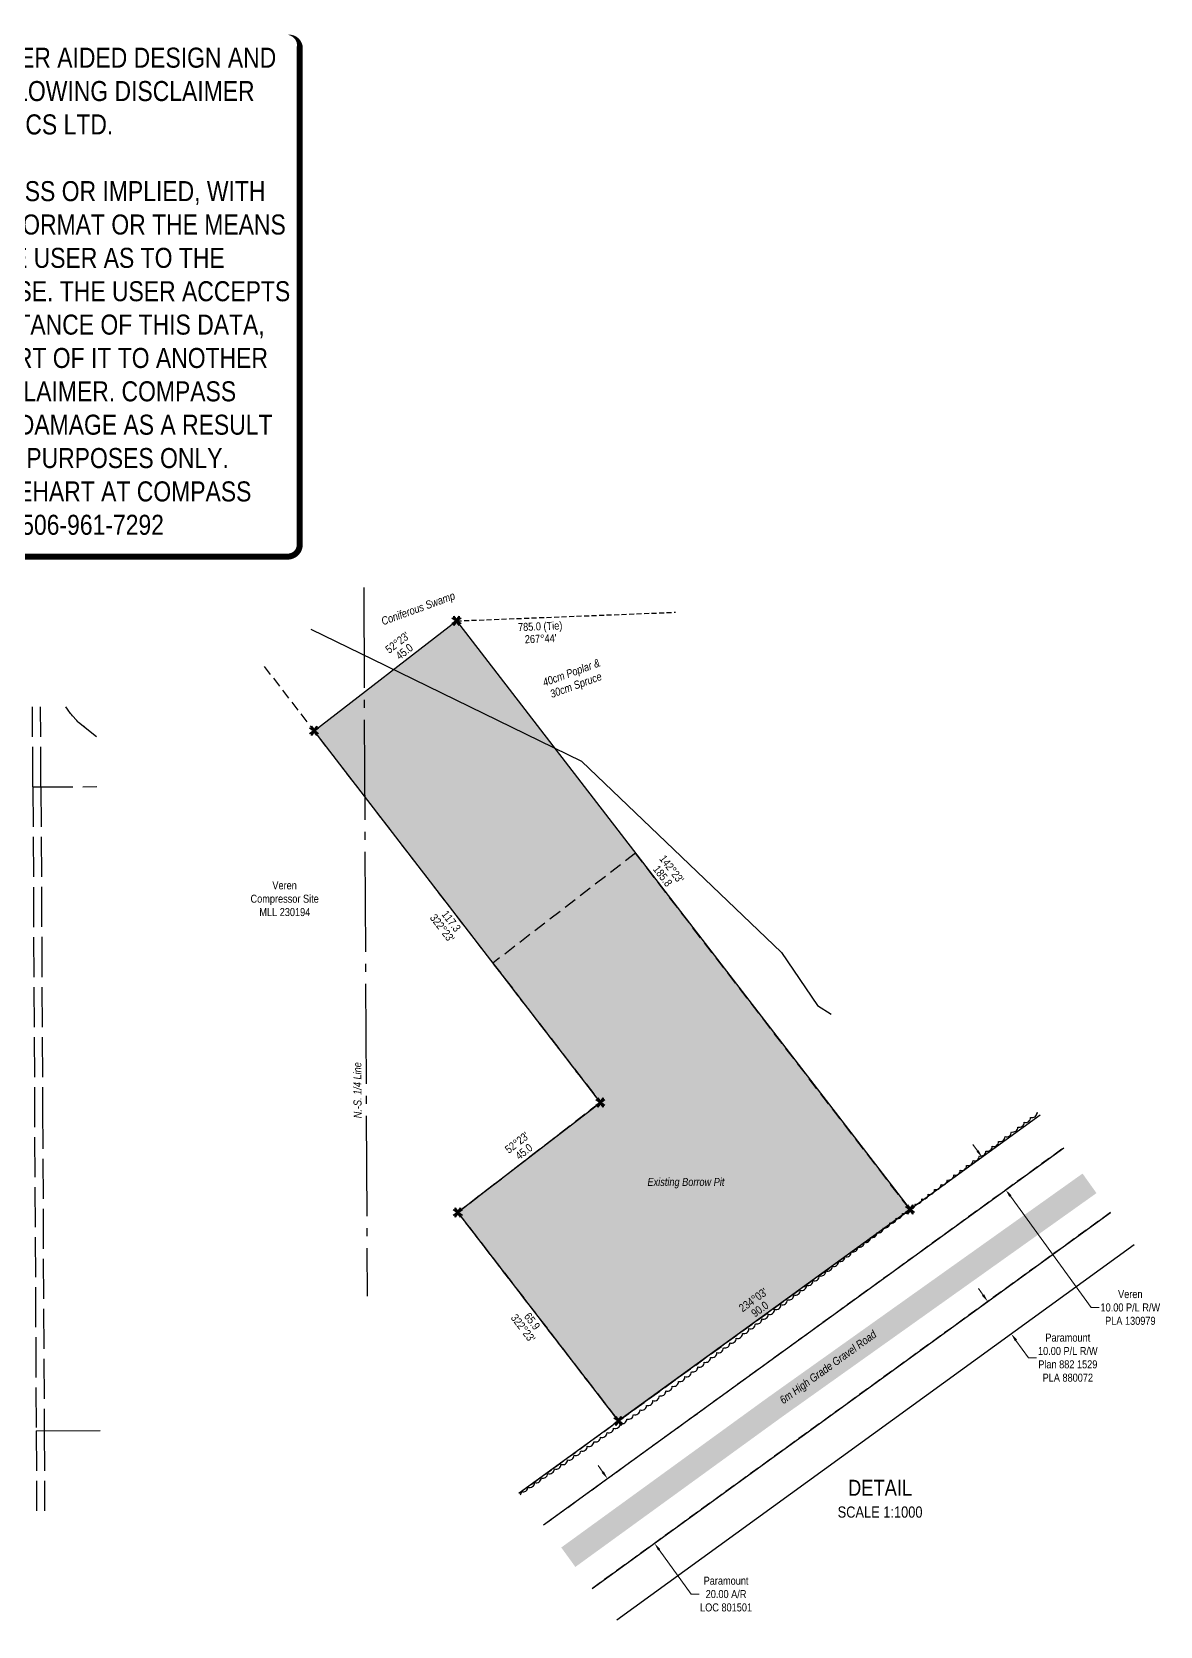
# Model space of a CAD drawing. Extents: x 521099 to 524262, y 6033489 to 6035480.
# Drawn here: x 522852 to 524262, y 6033489 to 6035480 of the extents above; entities that cross this region are included whole.
import ezdxf
from ezdxf.enums import TextEntityAlignment as Align

# ---------------------------------------------------------------- set-up
doc = ezdxf.new("R2010")
doc.units = 0
doc.header["$LTSCALE"] = 5
doc.header["$PDSIZE"] = 0.5
for name, pattern in [('0', [1, 1, 0]), ('foc-ACCESSROAD', [3.75, 2.5, -1.25]), ('foc-QUARTERLINE', [33, 25, -3, 2, -3]), ('foc-TIELINE', [1.875, 1.25, -0.625]), ('foc-UNSURVEYED', [12.5, 10, -2.5]), ('foc-WHEELTRACKS', [2, 0.4, -1.6]), ('HIDDEN2', [4.7625, 3.175, -1.5875])]:
    doc.linetypes.add(name, pattern=pattern)
doc.layers.get('Defpoints').update_dxf_attribs({"color": 9})
for name, color, linetype in [('AS-ROADS', 254, 'Continuous'), ('C-RW', 13, 'Continuous'), ('C-WS', 13, 'foc-ACCESSROAD'), ('DETAIL-T', 7, 'Continuous'), ('F-AR', 190, 'foc-ACCESSROAD'), ('F-RW', 190, 'Continuous'), ('L-BD', 7, 'Continuous'), ('L-BD1', 253, 'Continuous'), ('L-MON', 1, 'Continuous'), ('L-QSEC', 8, 'foc-QUARTERLINE'), ('L-TIE', 7, 'foc-TIELINE'), ('L-USEC', 7, 'foc-UNSURVEYED'), ('P-PROPOSED', 10, 'Continuous'), ('P-PROPOSED-H', 21, 'Continuous'), ('T-BUSH', 110, '0'), ('T-BUSH-T', 110, 'Continuous'), ('T-EXISTING RTF', 220, 'HIDDEN2'), ('T-EXISTING RTF-T', 220, 'Continuous'), ('T-WATER-P3', 160, 'foc-WHEELTRACKS'), ('WETLAND', 143, 'Continuous'), ('WETLAND-T', 146, 'Continuous')]:
    doc.layers.add(name, color=color, linetype=linetype)
for name, color, linetype, lineweight in [('C-RW-T', 13, 'Continuous', 9), ('C-WS-T', 13, 'Continuous', 9), ('F-AR-T', 190, 'Continuous', 9), ('F-RW-T', 190, 'Continuous', 9), ('T-TEXT', 48, 'Continuous', 18)]:
    doc.layers.add(name, color=color, linetype=linetype, lineweight=lineweight)
doc.layers.add('DISCLAIMER', color=7, linetype='Continuous', plot=False)
doc.styles.add('80', font='ARIALN.TTF', dxfattribs={"height": 10})
doc.styles.add('80CG', font='ARIALN.TTF', dxfattribs={"height": 10})
doc.styles.add('80L', font='ARIALN.TTF', dxfattribs={"height": 10})
doc.styles.add('80LS', font='ARIALNI.TTF', dxfattribs={"height": 10})
doc.styles.add('foc-LtypeFont', font='ARIALN.TTF', dxfattribs={"height": 7.35})
doc.styles.get("Standard").update_dxf_attribs({"font": 'ARIALN.TTF'})
doc.linetypes.add('foc-TOPO-flowdirection-NOLINE', pattern='A,0,[">",foc-LtypeFont,S=0.3,R=0,X=0,Y=-0.945],-20,[">",foc-LtypeFont,S=0.3,R=0,X=0,Y=-0.945],0', length=20)
doc.dimstyles.new('Compass 5 000', dxfattribs={"dimscale": 5, "dimtxt": 9, "dimasz": 2, "dimexe": 0.2, "dimexo": 0.0625, "dimgap": 0.5, "dimtad": 0, "dimtih": 1, "dimtoh": 1, "dimzin": 0, "dimdsep": 46, "dimtxsty": '80CG', "dimcen": 0.1, "dimse1": 1, "dimse2": 1, "dimclrd": 256, "dimclrt": 256, "dimaunit": 1, "dimadec": 4, "dimazin": 0, "dimtfac": 0.06, "dimtofl": 0, "dimtmove": 0, "dimatfit": 1, "dimfxl": 0.2, "dimtolj": 1, "dimtzin": 0, "dimlwd": -1, "dimarcsym": 0})

# ---------------------------------------------------------------- blocks, each defined once
blk = doc.blocks.new('TEMP')
h = blk.add_hatch(color=255)
h.dxf.hatch_style = 1
h.paths.add_polyline_path([(0, 0.25), (-0.67, 1.15), (-0.67, 0.67), (-1.15, 0.67), (-0.25, 0), (-1.15, -0.67), (-0.67, -0.67), (-0.67, -1.15), (0, -0.25), (0.67, -1.15), (0.67, -0.67), (1.15, -0.67), (0.25, 0), (1.15, 0.67), (0.67, 0.67), (0.67, 1.15)])
h.paths.add_polyline_path([(0.57, 0.85), (0.57, 0.57), (0.85, 0.57), (0.08, 0), (0.85, -0.57), (0.57, -0.57), (0.57, -0.85), (0, -0.08), (-0.57, -0.85), (-0.57, -0.57), (-0.85, -0.57), (-0.08, 0), (-0.85, 0.57), (-0.57, 0.57), (-0.57, 0.85), (0, 0.08)], flags=16)
h = blk.add_hatch(color=1)
h.dxf.hatch_style = 1
h.paths.add_polyline_path([(0, 0.08), (-0.57, 0.85), (-0.57, 0.57), (-0.85, 0.57), (-0.08, 0), (-0.85, -0.57), (-0.57, -0.57), (-0.57, -0.85), (0, -0.08), (0.57, -0.85), (0.57, -0.57), (0.85, -0.57), (0.08, 0), (0.85, 0.57), (0.57, 0.57), (0.57, 0.85)])
at = {"color": 1}
for p, q in [((-0.08, 0), (0.08, 0)), ((0, 0.08), (0, -0.08))]:
    blk.add_line(p, q, dxfattribs=at)
at = {"color": 255, "flags": 128}
blk.add_lwpolyline([(-0.25, 0), (-1.15, 0.67), (-0.67, 0.67), (-0.67, 1.15), (0, 0.25), (0.67, 1.15), (0.67, 0.67), (1.15, 0.67), (0.25, 0), (1.15, -0.67), (0.67, -0.67), (0.67, -1.15), (0, -0.25), (-0.67, -1.15), (-0.67, -0.67), (-1.15, -0.67)], close=True, dxfattribs=at)
at = {"color": 1, "flags": 128}
blk.add_lwpolyline([(-0.08, 0), (-0.85, 0.57), (-0.57, 0.57), (-0.57, 0.85), (0, 0.08), (0.57, 0.85), (0.57, 0.57), (0.85, 0.57), (0.08, 0), (0.85, -0.57), (0.57, -0.57), (0.57, -0.85), (0, -0.08), (-0.57, -0.85), (-0.57, -0.57), (-0.85, -0.57)], close=True, dxfattribs=at)
blk = doc.blocks.new('*D530')
at = {"layer": 'C-RW-T', "transparency": 16777216}
for p, q in [((524034, 6034082.5), (524028.1, 6034090.6)), ((524075, 6034026), (524175.8, 6033886.9)), ((524175.8, 6033886.9), (524185.8, 6033886.9))]:
    blk.add_line(p, q, dxfattribs=at)
at = {"layer": 'C-RW-T', "linetype": 'Continuous', "transparency": 16777216}
for points in [[(524035.3, 6034083.5), (524032.6, 6034081.6), (524039.8, 6034074.5)], [(524076.4, 6034026.9), (524073.7, 6034025), (524069.1, 6034034.1)]]:
    blk.add_solid(points, dxfattribs=at)
at = {"layer": 'Defpoints', "color": 0, "linetype": 'Continuous', "transparency": 16777216}
for p in [(524084.7, 6034107), (524114, 6034066.6), (524069.1, 6034034.1)]:
    blk.add_point(p, dxfattribs=at)
at = {"layer": 'C-RW-T', "linetype": 'Continuous', "transparency": 16777216, "insert": (524224.9, 6033886.9), "char_height": 10, "attachment_point": 5, "style": '80CG'}
blk.add_mtext('\\A1;Veren\\P10.00 P/L R/W\\PPLA 130979', dxfattribs=at)
blk = doc.blocks.new('*D531')
at = {"layer": 'Defpoints', "color": 0, "linetype": 'Continuous', "transparency": 16777216}
for p in [(524036.9, 6033887.1), (524076.1, 6033853.9), (524066.2, 6033846.7)]:
    blk.add_point(p, dxfattribs=at)
at = {"layer": 'F-RW-T', "transparency": 16777216}
for p, q in [((524041, 6033902.4), (524035.1, 6033910.5)), ((524082, 6033845.8), (524097.7, 6033824.2)), ((524097.7, 6033824.2), (524107.7, 6033824.2))]:
    blk.add_line(p, q, dxfattribs=at)
at = {"layer": 'F-RW-T', "linetype": 'Continuous', "transparency": 16777216}
for points in [[(524042.3, 6033903.4), (524039.6, 6033901.5), (524046.8, 6033894.3)], [(524083.4, 6033846.8), (524080.7, 6033844.9), (524076.1, 6033853.9)]]:
    blk.add_solid(points, dxfattribs=at)
at = {"layer": 'F-RW-T', "linetype": 'Continuous', "transparency": 16777216, "insert": (524146.8, 6033824.2), "char_height": 10, "attachment_point": 5, "style": '80CG'}
blk.add_mtext('\\A1;Paramount\\P10.00 P/L R/W\\PPlan 882 1529\\PPLA 880072', dxfattribs=at)
blk = doc.blocks.new('*D535')
at = {"layer": 'Defpoints', "color": 0, "transparency": 16777216}
for p in [(523548.2, 6033656.3), (523606.9, 6033575.4), (523630.3, 6033592.3)]:
    blk.add_point(p, dxfattribs=at)
at = {"layer": 'F-AR-T', "transparency": 16777216}
for p, q in [((523565.7, 6033681.4), (523559.9, 6033689.5)), ((523636.2, 6033584.2), (523676.3, 6033528.9)), ((523676.3, 6033528.9), (523686.3, 6033528.9))]:
    blk.add_line(p, q, dxfattribs=at)
for points in [[(523567.1, 6033682.3), (523564.4, 6033680.4), (523571.6, 6033673.3)], [(523637.5, 6033585.2), (523634.8, 6033583.3), (523630.3, 6033592.3)]]:
    blk.add_solid(points, dxfattribs=at)
at = {"layer": 'F-AR-T', "transparency": 16777216, "insert": (523719.8, 6033528.9), "char_height": 10, "attachment_point": 5, "style": '80CG'}
blk.add_mtext('\\A1;Paramount\\P20.00 A/R\\PLOC 801501', dxfattribs=at)
blk = doc.blocks.new('Disclaimer_Legal')
at = {"layer": 'DISCLAIMER', "color": 254, "flags": 128}
blk.add_lwpolyline([(-3612.9, -1104.6, 37.5, 37.5, 0), (4096.1, -1104.6, 37.5, 37.5, 0.414214), (4171.1, -1029.6, 37.5, 37.5, 0), (4171.1, 2078.7, 37.5, 0, 0.414214), (4096.1, 2153.7, 0, 0, 0), (-3612.9, 2153.7, 0, 0, 0.414214), (-3687.9, 2078.7, 0, 0, 0), (-3687.9, -1029.6, 0, 37.5, 0.414214)], format="xyseb", close=True, dxfattribs=at)
at = {"layer": 'DISCLAIMER', "color": 254, "insert": (241.6, 533.9), "char_height": 125, "width": 7717.568, "attachment_point": 5, "style": '80'}
blk.add_mtext('NOTICE TO THE CORPORATION, PERSON &/OR PERSONS REGARDING THIS COMPUTER AIDED DESIGN AND DRAFTING (CADD) FILES. ACCEPTANCE OF THE CADD DATA IS BASED ON THE FOLLOWING DISCLAIMER WHICH COVERS ALL CADD DATA RECIEVED FROM COMPASS GEOMATICS LTD.\\P{\\fArial Narrow|b1|i0|c0|p34;DISCLAIMER}\\PCOMPASS GEOMATICS LTD. MAKES NO REPRESENTATION OR WARRANTIES, EXPRESS OR IMPLIED, WITH RESPECT TO THE REUSE OF THE DATA PROVIDED HEREWITH, REGARDLESS OF ITS FORMAT OR THE MEANS OF ITS TRANSMISSION. THERE IS NO GUARANTEE OR REPRESENTATION TO THE USER AS TO THE ACCURACY, CURRENCY, SUITABILITY OR RELIABILITY OF THIS DATA FOR ANY PURPOSE. THE USER ACCEPTS THE DATA "AS IS", AND ASSUMES ALL RISKS ASSOCIATED WITH ITS USE. BY ACCEPTANCE OF THIS DATA, THE USER AGREES NOT TO TRANSMIT THIS DATA OR PROVIDE ACCESS OR ANY PART OF IT TO ANOTHER PARTY UNLESS THE USER SHALL INCLUDE WITH THE DATA A COPY OF THIS DISCLAIMER. COMPASS GEOMATICS LTD. ASSUMES NO RESPONSIBILITY FOR ACTUAL OR CONSEQUENTIAL DAMAGE AS A RESULT OF ANY USER\'S RELIANCE ON THIS DATA. THIS CADD FILE IS FOR ILLUSTRATION PURPOSES ONLY.\\PIF YOU REQUIRE MORE ACCURATE INFORMATION, PLEASE CONTACT DARCI ANGLEHART AT COMPASS GEOMATICS LTD. VIA EMAIL: darci.anglehart@compassgeomatics.ca OR CELL: 506-961-7292', dxfattribs=at)

msp = doc.modelspace()

# ---------------------------------------------------------------- hatches: boundary and pattern name
at = {"layer": 'P-PROPOSED-H'}
h = msp.add_hatch(color=256, dxfattribs=at)
h.dxf.hatch_style = 1
h.paths.add_polyline_path([(523383.09, 6034744.532), (523949.666, 6034009.237), (523585.447, 6033745.144), (523384.599, 6034005.82), (523562.735, 6034143.081), (523205.034, 6034607.332)])

# ---------------------------------------------------------------- linework, layer by layer
at = {"layer": 'AS-ROADS', "const_width": 29.985, "flags": 128}
msp.add_lwpolyline([(524173.906, 6034041.989), (523780.52, 6033762.122), (523522.681, 6033574.986)], dxfattribs=at)
at = {"layer": 'C-RW'}
for points in [[(524112.281, 6034126.977), (523461.152, 6033654.843)], [(523491.666, 6033615.24), (524141.617, 6034086.52)]]:
    msp.add_lwpolyline(points, dxfattribs=at)
at = {"layer": 'C-WS'}
msp.add_lwpolyline([(523461.065, 6033654.956), (523585.447, 6033745.144), (523384.599, 6034005.82), (523562.735, 6034143.081), (523142.506, 6034688.486)], dxfattribs=at)
at = {"layer": 'F-AR', "flags": 128}
for points in [[(523491.639, 6033615.275), (524141.568, 6034086.587)], [(524200.286, 6034005.609), (523552.715, 6033536.005)]]:
    msp.add_lwpolyline(points, dxfattribs=at)
at = {"layer": 'F-RW'}
for points in [[(523552.695, 6033536.032), (524200.247, 6034005.662)], [(524229.581, 6033965.206), (523583.207, 6033496.431)]]:
    msp.add_lwpolyline(points, dxfattribs=at)
at = {"layer": 'L-QSEC'}
for p, q in [((523267.005, 6034786.11), (523271.344, 6033901.189)), ((522857.764, 6033733.015), (522937.605, 6033733.416))]:
    msp.add_line(p, q, dxfattribs=at)
at = {"layer": 'L-TIE'}
msp.add_line((523383.09, 6034744.532), (523656.669, 6034755.321), dxfattribs=at)
at = {"layer": 'L-USEC'}
for p, q in [((522853.677, 6034537.146), (522853.17, 6034637.092)), ((522863.731, 6034537.196), (522863.223, 6034637.143)), ((522853.677, 6034537.145), (522933.519, 6034537.547)), ((522853.677, 6034537.146), (522857.764, 6033733.017)), ((522863.731, 6034537.196), (522865.774, 6034135.134)), ((522865.774, 6034135.134), (522867.817, 6033733.066)), ((522857.764, 6033733.017), (522858.272, 6033633.068)), ((522867.817, 6033733.066), (522868.325, 6033633.119))]:
    msp.add_line(p, q, dxfattribs=at)
at = {"layer": 'P-PROPOSED', "flags": 128}
msp.add_lwpolyline([(523383.09, 6034744.532), (523949.666, 6034009.237), (523585.447, 6033745.144), (523384.599, 6034005.82), (523562.735, 6034143.081), (523205.034, 6034607.332)], close=True, dxfattribs=at)
at = {"layer": 'T-BUSH', "linetype": 'Continuous', "flags": 128}
msp.add_lwpolyline([(523462.586, 6033652.981, 0.17955946), (523464.095, 6033656.949, 0.52056705), (523472.327, 6033662.617, 0.52056705), (523480.56, 6033668.285, 0.52056705), (523488.792, 6033673.952, 0.52056705), (523497.025, 6033679.62, 0.52056705), (523505.258, 6033685.287, 0.52056705), (523513.49, 6033690.955, 0.52056705), (523521.723, 6033696.623, 0.52056705), (523529.955, 6033702.29, 0.52056705), (523538.188, 6033707.958, 0.52056705), (523546.42, 6033713.625, 0.52056705), (523554.653, 6033719.293, 0.52056705), (523562.886, 6033724.961, 0.52056705), (523571.118, 6033730.628, 0.52056705), (523579.351, 6033736.296, 0.52056705), (523587.583, 6033741.964, 0.52056705), (523595.816, 6033747.631, 0.52056705), (523604.048, 6033753.299, 0.52056705), (523612.281, 6033758.966, 0.52056705), (523620.466, 6033764.7, 0.52056705), (523628.464, 6033770.694, 0.52056705), (523636.462, 6033776.688, 0.52056705), (523644.46, 6033782.682, 0.52056705), (523652.458, 6033788.676, 0.52056705), (523660.456, 6033794.67, 0.52056705), (523668.454, 6033800.664, 0.52056705), (523676.452, 6033806.658, 0.52056705), (523684.45, 6033812.652, 0.52056705), (523692.449, 6033818.646, 0.52056705), (523700.447, 6033824.64, 0.52056705), (523708.445, 6033830.634, 0.52056705), (523716.443, 6033836.629, 0.52056705), (523724.441, 6033842.623, 0.52056705), (523732.439, 6033848.617, 0.52056705), (523740.437, 6033854.611, 0.52056705), (523748.435, 6033860.605, 0.52056705), (523756.433, 6033866.599, 0.52056705), (523764.431, 6033872.593, 0.52056705), (523772.429, 6033878.587, 0.52056705), (523780.427, 6033884.581, 0.52056705), (523788.425, 6033890.575, 0.52056705), (523796.423, 6033896.569, 0.52056705), (523804.421, 6033902.563, 0.52056705), (523812.419, 6033908.557, 0.52056705), (523820.417, 6033914.551, 0.52056705), (523828.415, 6033920.545, 0.52056705), (523836.413, 6033926.54, 0.52056705), (523844.411, 6033932.534, 0.52056705), (523852.409, 6033938.528, 0.52056705), (523860.407, 6033944.522, 0.52056705), (523868.405, 6033950.516, 0.52056705), (523876.403, 6033956.51, 0.52056705), (523884.401, 6033962.504, 0.52056705), (523892.399, 6033968.498, 0.52056705), (523900.397, 6033974.492, 0.52056705), (523908.395, 6033980.486, 0.52056705), (523916.393, 6033986.48, 0.52056705), (523924.391, 6033992.474, 0.52056705), (523932.389, 6033998.468, 0.52056705), (523940.387, 6034004.462, 0.52056705), (523948.385, 6034010.457, 0.52056705), (523956.383, 6034016.451, 0.52056705), (523964.381, 6034022.445, 0.52056705), (523972.379, 6034028.439, 0.52056705), (523980.377, 6034034.433, 0.52056705), (523988.375, 6034040.427, 0.52056705), (523996.373, 6034046.421, 0.52056705), (524004.371, 6034052.415, 0.52056705), (524012.369, 6034058.409, 0.52056705), (524020.367, 6034064.403, 0.52056705), (524028.365, 6034070.397, 0.52056705), (524036.363, 6034076.391, 0.52056705), (524044.361, 6034082.385, 0.52056705), (524052.359, 6034088.379, 0.52056705), (524060.357, 6034094.373, 0.52056705), (524068.355, 6034100.368, 0.52056705), (524076.353, 6034106.362, 0.52056705), (524084.351, 6034112.356, 0.52056705), (524092.349, 6034118.35, 0.52056705), (524100.347, 6034124.344, 0.52056705), (524108.345, 6034130.338, 0.04847822), (524109.497, 6034130.08)], format="xyb", dxfattribs=at)
at = {"layer": 'T-EXISTING RTF'}
msp.add_lwpolyline([(523585.447, 6033745.144), (523949.666, 6034009.237), (523606.673, 6034454.369), (523428.537, 6034317.108), (523562.748, 6034142.931), (523384.613, 6034005.67), (523585.447, 6033745.144)], dxfattribs=at)
at = {"layer": 'T-WATER-P3', "linetype": 'foc-TOPO-flowdirection-NOLINE', "flags": 128}
msp.add_lwpolyline([(522933.203, 6034599.594), (522910.646, 6034617.818), (522900.726, 6034628.726), (522895.018, 6034637.303)], dxfattribs=at)
at = {"layer": 'T-WATER-P3', "flags": 128}
msp.add_lwpolyline([(522933.203, 6034599.594), (522910.646, 6034617.818), (522900.726, 6034628.726), (522895.018, 6034637.303)], dxfattribs=at)
at = {"layer": 'WETLAND', "flags": 128}
msp.add_lwpolyline([(523201.026, 6034734.373), (523294.427, 6034688.822), (523539.215, 6034569.442), (523789, 6034330.197), (523834.045, 6034264.012), (523851.03, 6034253.147)], dxfattribs=at)

# ---------------------------------------------------------------- block references
at = {"layer": 'Defpoints', "xscale": 0.2, "yscale": 0.2, "zscale": 0.2}
msp.add_blockref('Disclaimer_Legal', (522352.924, 6035045.77), dxfattribs=at)
at = {"layer": 'L-MON', "xscale": 4.997427899999989, "yscale": 4.997427899999989, "zscale": 4.997427899999989}
for p in [(523383.09, 6034744.532), (523204.954, 6034607.271), (523949.666, 6034009.237)]:
    msp.add_blockref('TEMP', p, dxfattribs=at)
at = {"layer": 'L-MON', "color": 6, "linetype": 'Continuous', "xscale": 4.997427899999989, "yscale": 4.997427899999989, "zscale": 4.997427899999989}
for p in [(523562.735, 6034143.081), (523384.613, 6034005.67), (523585.447, 6033745.144)]:
    msp.add_blockref('TEMP', p, dxfattribs=at)

# ---------------------------------------------------------------- texts
at = {"layer": 'C-WS-T', "insert": (523125.301, 6034419.192), "char_height": 10, "attachment_point": 1, "style": '80L'}
msp.add_mtext_dynamic_manual_height_columns('\\pi27.60116;Veren\\P\\pi0.32285;Compressor Site\\P\\pi11.31535;MLL 230194', width=84.909, gutter_width=50, heights=[0], dxfattribs=at)
at = {"layer": 'DETAIL-T', "color": 3, "insert": (523912.217, 6033647.948), "char_height": 19.98971, "width": 116.91472, "attachment_point": 5, "style": '80CG'}
msp.add_mtext('DETAIL\\P{\\H0.7x;SCALE 1:1000}', dxfattribs=at)
at = {"layer": 'L-BD', "style": '80L'}
for s, height, p in [('785.0 (Tie)', 9.99486, (523487.557, 6034736.576)), ("267°44'", 9.9949, (523488.119, 6034722.344))]:
    msp.add_text(s, height=height, rotation=2.258246, dxfattribs=at).set_placement(p, align=Align.MIDDLE)
at = {"layer": 'L-BD1', "style": '80L'}
for s, p in [("52%%d23'", (523309.09, 6034717.48)), ('45.0', (523317.783, 6034706.198))]:
    msp.add_text(s, height=9.9949, rotation=37.6158, dxfattribs=at).set_placement(p, align=Align.MIDDLE)
at = {"layer": 'L-BD1'}
for s, rotation, p in [("142%%d23'", 307.615803, (523651.909, 6034434.553)), ('185.8', 307.615803, (523640.627, 6034425.86)), ("322%%d23'", 307.6139, (523365.183, 6034360.798)), ('117.3', 307.6139, (523376.465, 6034369.491)), ("234%%d03'", 35.945626, (523753.622, 6033896.408)), ('90.0', 35.945626, (523761.983, 6033884.878))]:
    msp.add_text(s, height=9.9949, rotation=rotation, dxfattribs=at).set_placement(p, align=Align.MIDDLE_CENTER)
at = {"layer": 'L-BD1', "linetype": 'Continuous'}
for s, rotation, p in [("52%%D23'", 37.615804, (523458.539, 6034092.922)), ('45.0', 37.615804, (523467.232, 6034081.64)), ("322%%D23'", 307.323582, (523466.205, 6033861.134)), ('65.9', 307.323582, (523477.531, 6033869.77))]:
    msp.add_text(s, height=9.9949, rotation=rotation, dxfattribs=at).set_placement(p, align=Align.MIDDLE_CENTER)
at = {"layer": 'L-QSEC', "insert": (523254.377, 6034123.276), "char_height": 9.99486, "attachment_point": 1, "rotation": 90.280956, "style": '80L'}
msp.add_mtext_dynamic_manual_height_columns('{\\fArial Narrow|b0|i1|c0|p34;N.-S. 1/4 Line}', width=73.81663, gutter_width=49.974, heights=[0], dxfattribs=at)
at = {"layer": 'T-BUSH-T', "insert": (523524.729, 6034684.743), "char_height": 9.99486, "width": 75.02046, "attachment_point": 2, "rotation": 20, "style": '80LS'}
msp.add_mtext('40cm Poplar & \\P30cm Spruce', dxfattribs=at)
at = {"layer": 'T-EXISTING RTF-T', "insert": (523669.653, 6034048.781), "char_height": 9.99486, "width": 96.62598, "attachment_point": 2, "style": '80LS'}
msp.add_mtext('Existing Borrow Pit', dxfattribs=at)
at = {"layer": 'T-TEXT', "linetype": 'Continuous', "insert": (523785.007, 6033773.637), "char_height": 9.99486, "attachment_point": 1, "rotation": 35.971529, "style": '80L'}
msp.add_mtext_dynamic_manual_height_columns('\\pi0.52722;{\\fArial Narrow|b0|i1|c0|p34;6m High Grade Gravel Road}', width=145.76168, gutter_width=49.974, heights=[0], dxfattribs=at)
at = {"layer": 'WETLAND-T', "insert": (523333.284, 6034764.923), "char_height": 9.99486, "width": 96.57826, "attachment_point": 2, "rotation": 20, "style": '80LS'}
msp.add_mtext('Coniferous Swamp', dxfattribs=at)

# ---------------------------------------------------------------- dimensions: what is measured, and where the dimension line sits
at = {"layer": 'C-RW-T', "linetype": 'Continuous'}
dim = msp.add_linear_dim(base=(524069.139, 6034034.064), p1=(524084.676, 6034106.961), p2=(524113.966, 6034066.571), angle=305.948689, text='Veren\\P10.00 P/L R/W\\PPLA 130979', dimstyle='Compass 5 000', dxfattribs=at)
dim.commit()
dim.dimension.update_dxf_attribs({"geometry": '*D530', "text_midpoint": (524224.931, 6033886.919), "dimtype": 161})
at = {"layer": 'F-AR-T'}
dim = msp.add_linear_dim(base=(523630.316, 6033592.326), p1=(523548.231, 6033656.314), p2=(523606.935, 6033575.369), angle=305.951053, text='Paramount\\P20.00 A/R\\PLOC 801501', dimstyle='Compass 5 000', dxfattribs=at)
dim.commit()
dim.dimension.update_dxf_attribs({"geometry": '*D535', "text_midpoint": (523719.831, 6033528.897), "dimtype": 161})
at = {"layer": 'F-RW-T', "linetype": 'Continuous'}
dim = msp.add_linear_dim(base=(524076.147, 6033853.93), p1=(524036.93, 6033887.147), p2=(524066.234, 6033846.741), angle=305.951049, text='Paramount\\P10.00 P/L R/W\\PPlan 882 1529\\PPLA 880072', dimstyle='Compass 5 000', dxfattribs=at)
dim.commit()
dim.dimension.update_dxf_attribs({"geometry": '*D531', "text_midpoint": (524146.784, 6033824.215), "dimtype": 161})

doc.saveas('drawing.dxf')
